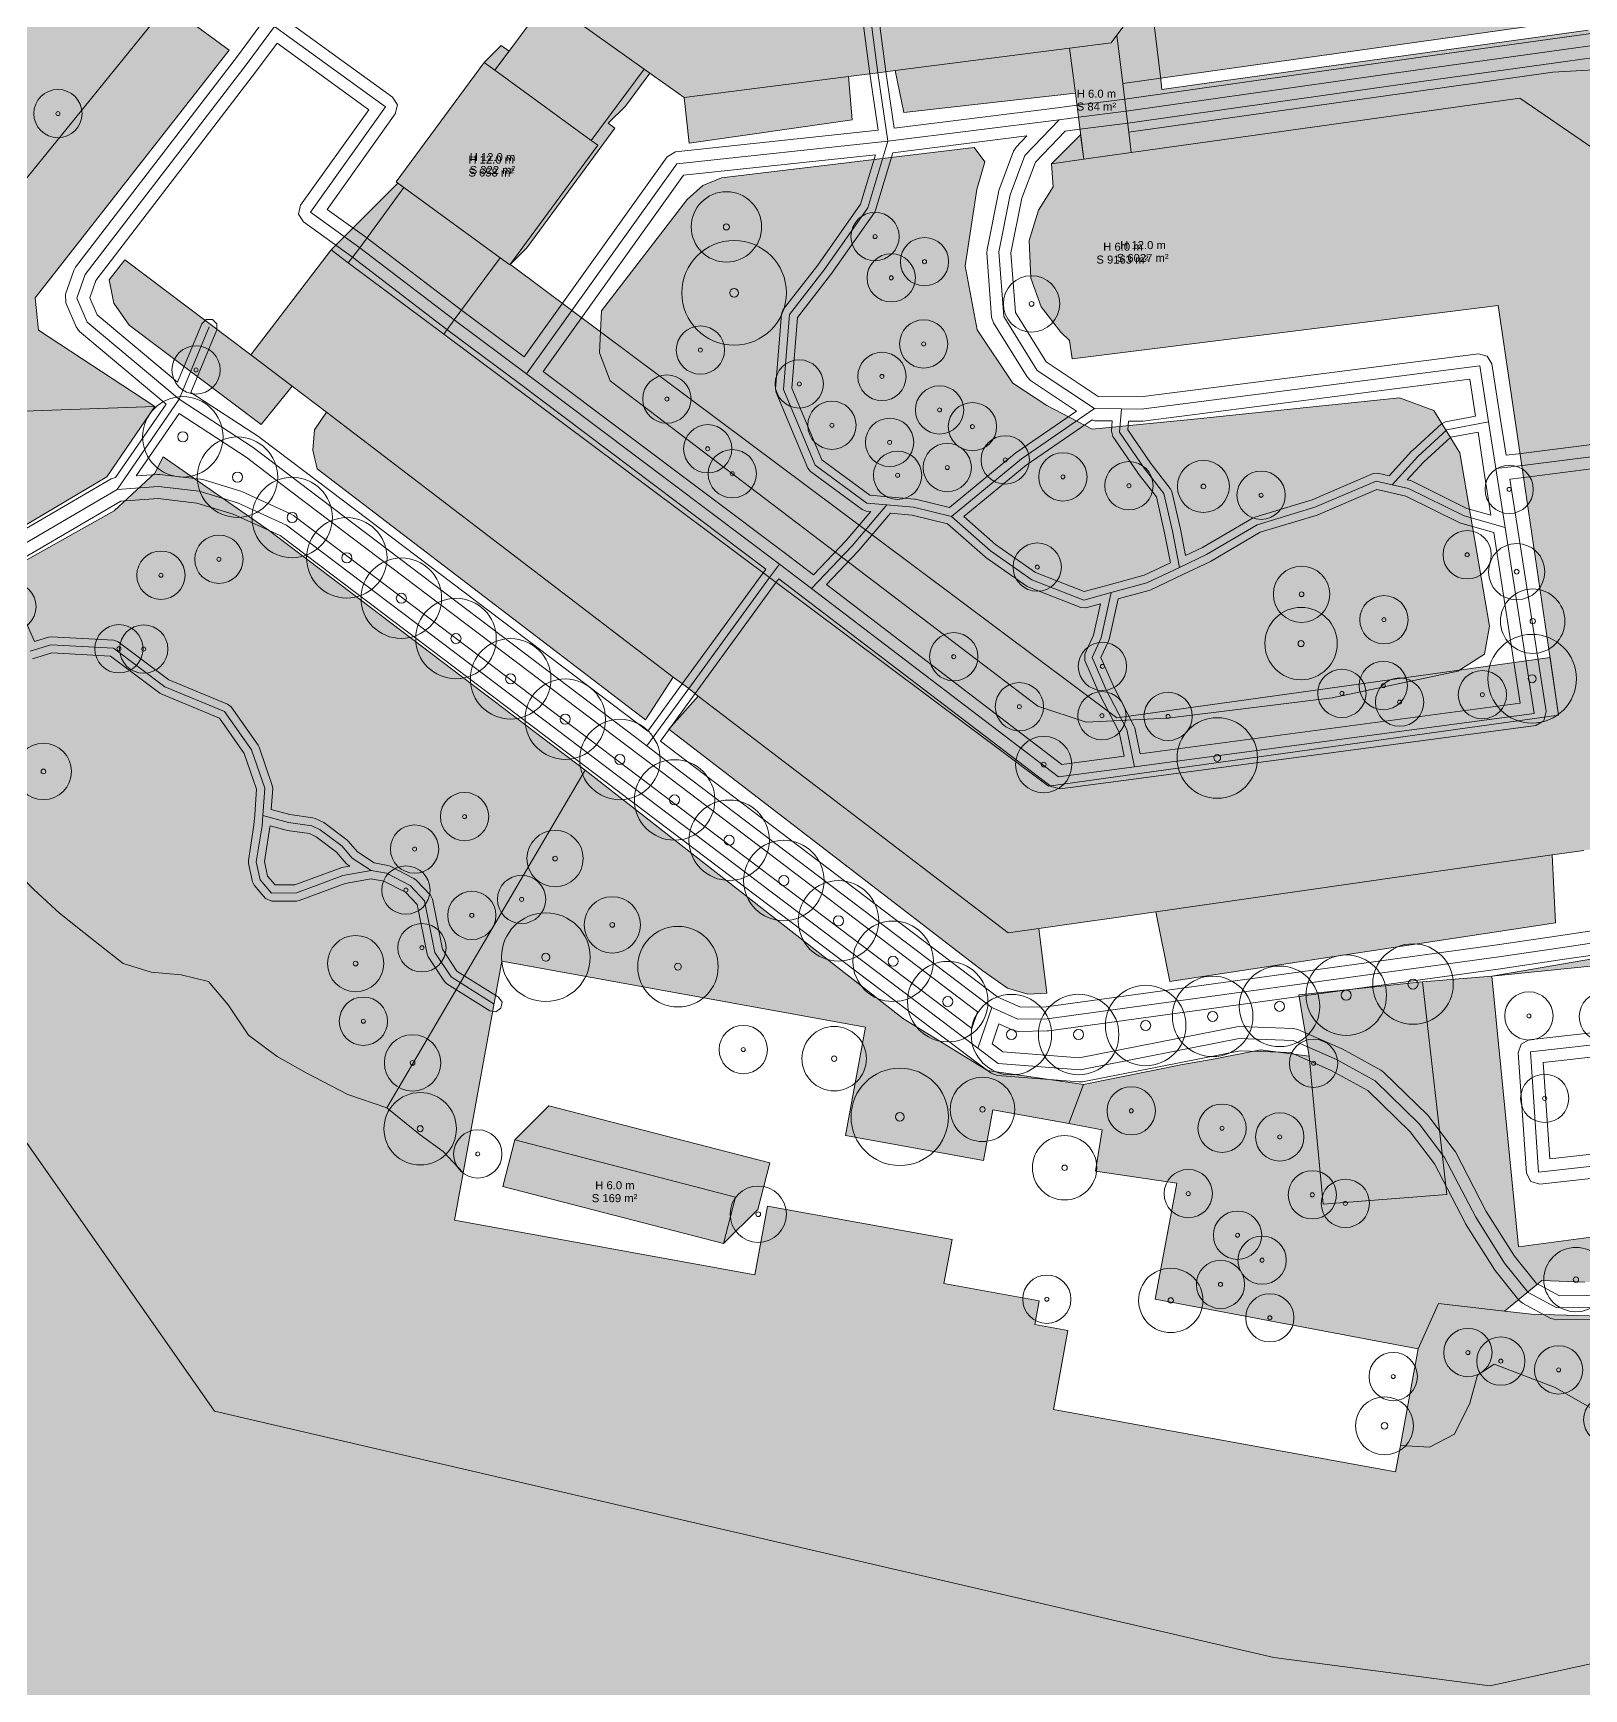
# Model space of a CAD drawing. Header units: metres. Extents: x -6 to 971, y -3 to 1031.
# Drawn here: x 401.9 to 594.6, y 571 to 776.8 of the extents above; entities that cross this region are included whole.
import ezdxf

# ---------------------------------------------------------------- set-up
doc = ezdxf.new("R2010")
doc.units = ezdxf.units.M
doc.header["$MEASUREMENT"] = 0
for name, color, linetype, lineweight, true_color in [('TPX_BUILDING_AREAS_TEXT', 7, 'CONTINUOUS', 0, 0x000000), ('TPX_BUILDING_HEIGHTS_TEXT', 7, 'CONTINUOUS', 0, 0x000000), ('TPX_BUILDINGS', 7, 'CONTINUOUS', 0, 0x000000), ('TPX_BUILDINGS_HATCH', 7, 'CONTINUOUS', 0, 0xf0f0f0), ('TPX_BUILDINGS_SHADOWS_HATCH', 7, 'CONTINUOUS', 0, 0x000000), ('TPX_BUILDINGS_SHADOWS_OUTLINES', 7, 'CONTINUOUS', 0, 0x000000), ('TPX_ROADS_AXES', 7, 'CONTINUOUS', 0, 0x323232), ('TPX_ROADS_CONTOURS', 7, 'CONTINUOUS', 0, 0x646464), ('TPX_VEGETATION_GREEN_SPACES', 7, 'CONTINUOUS', 0, 0x58ba48), ('TPX_VEGETATION_GREEN_SPACES_HATCH', 7, 'CONTINUOUS', 0, 0x58ba48), ('TPX_VEGETATION_TREES_INDIVIDUAL', 7, 'CONTINUOUS', 0, 0x136734), ('TPX_WATERWAYS', 7, 'CONTINUOUS', 0, 0x7aafdf), ('TPX_WATERWAYS_HATCH', 7, 'CONTINUOUS', 0, 0x7aafdf)]:
    doc.layers.add(name, color=color, linetype=linetype, lineweight=lineweight, true_color=true_color)
doc.styles.add('TPX_TEXTE', font='arial.ttf')

# ---------------------------------------------------------------- blocks, each defined once
blk = doc.blocks.new('TREETR004_CR045')
at = {"layer": 'TPX_VEGETATION_TREES_INDIVIDUAL'}
for radius in [4.5, 0.375]:
    blk.add_circle((0, 0, 0.04), radius, dxfattribs=at)
blk = doc.blocks.new('TREETR004_CR050')
at = {"layer": 'TPX_VEGETATION_TREES_INDIVIDUAL'}
for radius in [5, 0.417]:
    blk.add_circle((0, 0, 0.04), radius, dxfattribs=at)
blk = doc.blocks.new('TREETR003_CR040')
at = {"layer": 'TPX_VEGETATION_TREES_INDIVIDUAL'}
for radius in [4, 0.333]:
    blk.add_circle((0, 0, 0.04), radius, dxfattribs=at)
blk = doc.blocks.new('TREETR003_CR035')
at = {"layer": 'TPX_VEGETATION_TREES_INDIVIDUAL'}
for radius in [3.5, 0.292]:
    blk.add_circle((0, 0, 0.04), radius, dxfattribs=at)
blk = doc.blocks.new('TREETR006_CR050')
at = {"layer": 'TPX_VEGETATION_TREES_INDIVIDUAL'}
for radius in [5, 0.625]:
    blk.add_circle((0, 0, 0.04), radius, dxfattribs=at)
blk = doc.blocks.new('TREETR005_CR065')
at = {"layer": 'TPX_VEGETATION_TREES_INDIVIDUAL'}
for radius in [6.5, 0.542]:
    blk.add_circle((0, 0, 0.04), radius, dxfattribs=at)
blk = doc.blocks.new('TREETR003_CR032')
at = {"layer": 'TPX_VEGETATION_TREES_INDIVIDUAL'}
for radius in [3.23, 0.292]:
    blk.add_circle((0, 0, 0.04), radius, dxfattribs=at)
blk = doc.blocks.new('TREETR003_CR030')
at = {"layer": 'TPX_VEGETATION_TREES_INDIVIDUAL'}
for radius in [3, 0.25]:
    blk.add_circle((0, 0, 0.04), radius, dxfattribs=at)
blk = doc.blocks.new('TREETR005_CR055')
at = {"layer": 'TPX_VEGETATION_TREES_INDIVIDUAL'}
for radius in [5.51, 0.5]:
    blk.add_circle((0, 0, 0.04), radius, dxfattribs=at)
blk = doc.blocks.new('TREETR004_CR044')
at = {"layer": 'TPX_VEGETATION_TREES_INDIVIDUAL'}
for radius in [4.37, 0.375]:
    blk.add_circle((0, 0, 0.04), radius, dxfattribs=at)
blk = doc.blocks.new('TREETR004_CR036')
at = {"layer": 'TPX_VEGETATION_TREES_INDIVIDUAL'}
for radius in [3.61, 0.417]:
    blk.add_circle((0, 0, 0.04), radius, dxfattribs=at)
blk = doc.blocks.new('TREETR005_CR061')
at = {"layer": 'TPX_VEGETATION_TREES_INDIVIDUAL'}
for radius in [6.05, 0.542]:
    blk.add_circle((0, 0, 0.04), radius, dxfattribs=at)

msp = doc.modelspace()

# ---------------------------------------------------------------- hatches: boundary and pattern name
at = {"layer": 'TPX_BUILDINGS_HATCH'}
h = msp.add_hatch(color=256, dxfattribs=at)
h.paths.add_polyline_path([(438.92, 749.85), (428.95, 736.82), (434.07, 732.91), (438.32, 729.67), (481.42, 696.75), (483.35, 695.33), (484.51, 694.39), (523.05, 664.97), (526.84, 665.51), (541.4, 667.6), (590.63, 674.67), (594.57, 675.23), (600.05, 676.02), (610, 688.83), (604.87, 723.51), (604.61, 725.31), (604.16, 728.33), (599.51, 759.87), (586.63, 768.68), (538.34, 761.94), (538.03, 764.47), (537.71, 767.09), (537.3, 770.5), (536.56, 776.53), (549.38, 793.57), (546.39, 816.59), (528.15, 829.41), (512.27, 827.42), (499.68, 825.84), (491.58, 824.83), (475.2, 822.77), (461.15, 804.5), (464.4, 781.86), (465.75, 780.9), (459.27, 772.16), (471.23, 763.45), (477.8, 772.32), (482.77, 768.78), (503.2, 771.39), (506.85, 771.85), (509.01, 772.13), (530.67, 774.9), (531.39, 769.3), (531.76, 766.35), (532.43, 761.11), (528.43, 760.55), (528.63, 757.66), (526.81, 754.79), (525.65, 751.01), (525.84, 746.35), (527.14, 742.78), (529.57, 739.64), (530.66, 738.57), (530.99, 736.31), (583.94, 742.95), (586.87, 723), (591.42, 692.04), (528.04, 683.19), (493.4, 709.13), (452.9, 739.38), (454.22, 741.16), (459.93, 748.86), (447.96, 757.59), (442.48, 750.12), (441.04, 748.25), (438.92, 749.85)])
h.paths.add_polyline_path([(477.17, 798.6), (484.82, 808.69), (484.48, 811.25), (501.01, 813.44), (522.16, 816.24), (522.52, 813.54), (532.25, 806.28), (533.51, 798.79), (525.81, 789), (526.22, 786.01), (505.35, 783.24), (488.53, 781.01), (488.23, 783.23), (478.42, 790.51), (477.17, 798.6)], flags=16)
h = msp.add_hatch(color=256, dxfattribs=at)
h.paths.add_polyline_path([(475.2, 822.77), (461.15, 804.5), (464.4, 781.86), (465.75, 780.9), (477.8, 772.32), (482.77, 768.78), (503.2, 771.39), (506.85, 771.85), (509.01, 772.13), (530.67, 774.9), (535.83, 775.56), (536.56, 776.53), (549.38, 793.57), (546.39, 816.59), (528.15, 829.41), (512.27, 827.42), (499.68, 825.84), (491.58, 824.83), (475.2, 822.77)])
h.paths.add_polyline_path([(477.17, 798.6), (484.82, 808.69), (484.48, 811.25), (501.01, 813.44), (522.16, 816.24), (522.52, 813.54), (532.25, 806.28), (533.51, 798.79), (525.81, 789), (526.22, 786.01), (505.35, 783.24), (488.53, 781.01), (488.23, 783.23), (478.42, 790.51), (477.17, 798.6)], flags=16)
for points in [[(442.48, 750.12), (441.04, 748.25), (452.9, 739.38), (454.22, 741.16), (459.93, 748.86), (461.12, 747.99), (472.05, 762.84), (471.23, 763.45), (477.8, 772.32), (465.75, 780.9), (459.27, 772.16), (457.93, 773.14), (447, 758.28), (447.96, 757.59), (442.48, 750.12)], [(535.83, 775.56), (530.67, 774.9), (531.39, 769.3), (531.76, 766.35), (532.43, 761.11), (538.34, 761.94), (538.03, 764.47), (537.71, 767.09), (537.3, 770.5), (536.56, 776.53), (535.83, 775.56)], [(457.93, 773.14), (447, 758.28), (447.96, 757.59), (459.93, 748.86), (461.12, 747.99), (472.05, 762.84), (471.23, 763.45), (459.27, 772.16), (457.93, 773.14)], [(438.92, 749.85), (428.95, 736.82), (434.07, 732.91), (438.32, 729.67), (481.42, 696.75), (483.35, 695.33), (484.51, 694.39), (523.05, 664.97), (526.84, 665.51), (541.4, 667.6), (590.63, 674.67), (594.57, 675.23), (600.05, 676.02), (610, 688.83), (604.87, 723.51), (604.61, 725.31), (604.16, 728.33), (599.51, 759.87), (586.63, 768.68), (538.34, 761.94), (532.43, 761.11), (528.43, 760.55), (528.63, 757.66), (526.81, 754.79), (525.65, 751.01), (525.84, 746.35), (527.14, 742.78), (529.57, 739.64), (530.66, 738.57), (530.99, 736.31), (583.94, 742.95), (586.87, 723), (591.42, 692.04), (528.04, 683.19), (493.4, 709.13), (452.9, 739.38), (441.04, 748.25), (438.92, 749.85)], [(461.73, 639.25), (460.24, 633.48), (487.67, 626.38), (489.16, 632.16), (461.73, 639.25)]]:
    msp.add_hatch(color=256, dxfattribs=at).paths.add_polyline_path(points)
at = {"layer": 'TPX_BUILDINGS_SHADOWS_HATCH'}
for points in [[(483.68, 831.25), (475.2, 822.77), (491.58, 824.83), (499.68, 825.84), (512.27, 827.42), (528.15, 829.41), (546.39, 816.59), (549.38, 793.57), (536.56, 776.53), (537.3, 770.5), (537.71, 767.09), (538.03, 764.47), (538.34, 761.94), (586.63, 768.68), (599.51, 759.87), (604.16, 728.33), (604.61, 725.31), (604.87, 723.51), (610, 688.83), (600.05, 676.02), (608.53, 684.5), (618.48, 697.31), (613.36, 732), (613.1, 733.8), (612.65, 736.81), (607.99, 768.36), (595.11, 777.16), (546.83, 770.43), (542.15, 769.77), (541.96, 771.34), (541.54, 774.74), (540.83, 780.55), (544.32, 784.04), (545.04, 785.01), (557.86, 802.06), (554.88, 825.07), (536.64, 837.89), (520.76, 835.91), (508.16, 834.32), (500.06, 833.31), (483.68, 831.25)], [(460.05, 775.26), (457.93, 773.14), (459.27, 772.16), (461.04, 774.55), (460.05, 775.26)], [(452.9, 739.38), (452.9, 739.38), (493.4, 709.13), (528.04, 683.19), (591.42, 692.04), (590.37, 699.19), (536.52, 691.68), (501.89, 717.61), (461.39, 747.87), (461.16, 748.04), (463.24, 750.12), (474.17, 764.96), (473.35, 765.57), (475.48, 767.69), (478.52, 771.81), (477.8, 772.32), (471.23, 763.45), (472.05, 762.84), (461.12, 747.99), (459.93, 748.86), (454.22, 741.16), (452.9, 739.38)], [(532.04, 764.16), (528.43, 760.55), (532.43, 761.11), (532.04, 764.16)], [(443.16, 754.09), (438.92, 749.85), (441.04, 748.25), (442.48, 750.12), (447.96, 757.59), (447.21, 758.13), (443.16, 754.09)], [(465.97, 643.5), (461.73, 639.25), (489.16, 632.16), (487.67, 626.38), (491.92, 630.62), (493.41, 636.41), (465.97, 643.5)]]:
    msp.add_hatch(color=256, dxfattribs=at).paths.add_polyline_path(points)
at = {"layer": 'TPX_VEGETATION_GREEN_SPACES_HATCH'}
for points in [[(593.63, 792.05), (507.85, 857.55), (512.27, 827.42), (528.15, 829.41), (546.39, 816.59), (549.38, 793.57), (536.56, 776.53), (537.3, 770.5), (589.99, 777.95), (591.75, 778.9), (593.36, 785.08), (594.57, 789.53), (593.63, 792.05)], [(255.17, 504.9), (241.25, 505.42), (245.72, 497.03), (246.67, 488.46), (249.57, 483.33), (257.98, 476.35), (263.81, 482.04), (275.9, 490.12), (272.66, 494.32), (284.94, 502.97), (280.58, 507.72), (290.48, 515.72), (284.45, 523.2), (293.05, 530.12), (292.89, 532.69), (292.59, 537.59), (294.38, 550.86), (298.75, 564.49), (303.68, 569.55), (318.36, 574.78), (331.14, 578.94), (340.59, 582.47), (356.43, 585.35), (363.44, 585.44), (363.44, 597.9), (364.24, 600.13), (367.23, 608.41), (370.12, 618.36), (370.97, 624.31), (371.07, 625.05), (366.28, 625.43), (359.24, 626.51), (354.57, 628.45), (349.79, 639.25), (343.78, 655.27), (343.4, 660.2), (345.03, 665.35), (363.61, 693.54), (384.16, 718.81), (371.66, 728.77), (417.01, 730.39), (402.56, 739.85), (402.13, 743.89), (426.26, 774.64), (407.13, 788.72), (313.81, 662.84), (265.41, 595.98), (271.31, 594.9), (277.03, 596.27), (280.44, 598.44), (290.18, 590.75), (286.09, 587.59), (280.95, 582.58), (277.68, 577.05), (276.8, 572.51), (277.58, 565.93), (280.4, 560), (284.24, 552.77), (285.53, 547.65), (285.91, 540.97), (284.51, 535.42), (282.12, 530.43), (279.63, 526.79), (275.13, 523.83), (269.75, 521.99), (264.38, 520.81), (260.56, 518.86), (257.97, 517.32), (256.38, 514.22), (255.11, 510.89), (255.19, 507.11), (255.17, 504.9)], [(530.67, 774.9), (509.01, 772.13), (510.09, 766.9), (531.39, 769.3), (530.67, 774.9)], [(590.71, 771.94), (538.03, 764.47), (538.34, 761.94), (586.63, 768.68), (599.51, 759.87), (604.16, 728.33), (609.37, 729.74), (612.5, 730.69), (614.07, 732.41), (612.4, 761.28), (611.08, 765.55), (609.35, 768.47), (603.74, 771.24), (599.47, 772.44), (590.71, 771.94)], [(503.2, 771.39), (482.77, 768.78), (483.41, 763.09), (503.67, 766), (503.2, 771.39)], [(472.51, 742.28), (472.25, 737.06), (473.59, 733.56), (526.72, 693.17), (532.73, 691.17), (542.85, 691.65), (563.31, 694.17), (578.9, 697.5), (582.24, 699.61), (582.85, 703.08), (579.16, 724.61), (575.91, 729.87), (571.65, 731.47), (546.13, 728.81), (533.46, 727.56), (527.85, 730.52), (523.6, 733.28), (519.18, 739.9), (517.7, 747.85), (519.15, 757.33), (520.15, 760.8), (518.81, 762.56), (487.44, 758.79), (485.11, 757.85), (483.14, 756.12), (472.51, 742.28)], [(413.29, 748.61), (411.34, 746.13), (411.9, 743.22), (413.82, 740.49), (430.24, 728.13), (434.07, 732.91), (428.95, 736.82), (413.29, 748.61)], [(384.16, 718.81), (363.61, 693.54), (411.03, 721.64), (417.01, 730.39), (371.66, 728.77), (384.16, 718.81)], [(436.85, 727.49), (436.63, 724.97), (437.19, 722.64), (477.96, 691.47), (481.42, 696.75), (438.32, 729.67), (436.85, 727.49)], [(411.95, 717.44), (370.29, 694.06), (390.49, 694.17), (392.31, 698.85), (396.9, 701.45), (399.97, 698.4), (400.18, 696.46), (394.3, 688.69), (388.67, 679.76), (386.66, 676.19), (386.94, 675.17), (388.62, 675.91), (391.06, 676.68), (393.82, 677.22), (395.89, 676.34), (398.63, 673.82), (401.96, 670.36), (405.18, 667.43), (409.58, 663.91), (413.07, 661.17), (416.55, 660.09), (420.29, 659.76), (423.66, 658.92), (426.11, 656.02), (428.66, 652.26), (432.19, 649.62), (435.81, 647.58), (440.98, 644.91), (445.85, 643.22), (470.49, 685.19), (431.1, 715.06), (418.06, 724.13), (417.01, 722.09), (411.95, 717.44)], [(484.51, 694.39), (480.86, 690.28), (519.88, 660.28), (522.97, 658.12), (525.5, 657.36), (527.83, 657.49), (526.84, 665.51), (523.05, 664.97), (484.51, 694.39)], [(470.49, 685.19), (445.85, 643.22), (449.97, 639.88), (452.84, 637.83), (455.32, 635.17), (460.14, 661.46), (505.3, 653.26), (502.83, 639.79), (519.97, 636.68), (521.13, 643), (530.59, 641.28), (532.4, 646.16), (520.46, 647.88), (510.05, 654.3), (470.49, 685.19)], [(598.31, 662.2), (583.13, 659.6), (615.03, 662.82), (617.59, 669.37), (619.66, 673.67), (622.51, 680.52), (622.38, 684.89), (620.6, 680.62), (616.71, 675.08), (610.45, 667.81), (605.4, 664.47), (598.31, 662.2)], [(590.63, 674.67), (541.4, 667.6), (543.12, 658.93), (591.06, 666.22), (590.63, 674.67)], [(532.4, 646.16), (530.59, 641.28), (534.7, 640.49), (533.9, 635.38), (543.98, 633.88), (541.3, 619.47), (573.98, 613.28), (576.5, 618.92), (584.72, 617.96), (589.36, 621.79), (594.67, 621.58), (604.11, 621.65), (609.25, 619.1), (613.02, 612.61), (615.87, 602.3), (619.45, 590.39), (627.57, 572.45), (641.45, 575.83), (652.69, 591), (658.35, 599.15), (666.02, 603.72), (668.14, 608.55), (650.6, 624.43), (642.99, 633.49), (586.43, 625.98), (583.13, 659.6), (574.53, 658.9), (577.53, 632.46), (562.17, 631.29), (560.43, 649.65), (554.4, 650.43), (548.77, 649.34), (544.7, 648.63), (532.4, 646.16)], [(574.53, 658.9), (559.17, 657.29), (560.43, 649.65), (562.17, 631.29), (577.53, 632.46), (574.53, 658.9)], [(573.98, 613.28), (571.77, 601.28), (575.39, 601.06), (578.48, 602.69), (580.4, 606.53), (581.37, 610.01), (583.42, 611.41), (591.01, 608.48), (595.57, 605.9), (597.15, 602.45), (597.76, 598.2), (598.37, 593.95), (600.32, 589.77), (604.86, 586.66), (615.45, 584.58), (608.19, 607.52), (604.86, 615.49), (599.52, 617.28), (588.05, 617.59), (584.72, 617.96), (576.5, 618.92), (573.98, 613.28)]]:
    msp.add_hatch(color=256, dxfattribs=at).paths.add_polyline_path(points)
at = {"layer": 'TPX_WATERWAYS_HATCH'}
h = msp.add_hatch(color=256, dxfattribs=at)
h.paths.add_polyline_path([(300.09, 444.29), (300.01, 438.12), (301.72, 430.66), (305.77, 426.11), (308.64, 420.92), (312.72, 416.35), (319.71, 410.28), (324.69, 407.22), (326.77, 405.85), (330.56, 403.34), (337.64, 399.25), (344.29, 395.61), (350.85, 391.07), (356.08, 386.48), (361.19, 383.31), (367.7, 380.24), (374.17, 378.97), (380.53, 379.42), (384.59, 381.3), (391.34, 388.32), (395.11, 392.82), (399.04, 396.59), (400.74, 400.3), (402.31, 403.7), (406.44, 410.03), (407.76, 413.63), (412.66, 418.66), (418.82, 421.19), (427.75, 422.22), (436.29, 420.16), (445.43, 417.66), (453.13, 417.59), (457.22, 419.53), (466.31, 420.65), (474.21, 424.11), (481.46, 430.92), (486.71, 437.07), (490, 446.16), (488.75, 451.85), (486.16, 461.34), (485.7, 466.6), (489.04, 472.77), (496.28, 479.5), (515.48, 496.88), (524.61, 510.39), (531.27, 519.45), (544, 529.57), (553.56, 534.73), (561.35, 535.26), (569.24, 536.91), (573.85, 539.27), (585.47, 543.29), (594.1, 549.92), (610.28, 567.33), (614.48, 573.14), (617.84, 579.05), (615.45, 584.58), (604.86, 586.66), (600.32, 589.77), (598.37, 593.95), (597.76, 598.2), (597.15, 602.45), (595.57, 605.9), (591.01, 608.48), (583.42, 611.41), (581.37, 610.01), (580.4, 606.53), (578.48, 602.69), (575.39, 601.06), (571.77, 601.28), (571.18, 598.02), (528.66, 605.76), (530.47, 615.58), (526.34, 616.33), (526.87, 619.27), (515.06, 621.42), (516.06, 626.88), (493.14, 631.04), (491.57, 622.51), (454.24, 629.3), (455.32, 635.17), (452.84, 637.83), (449.97, 639.88), (445.85, 643.22), (440.98, 644.91), (435.81, 647.58), (432.19, 649.62), (428.66, 652.26), (426.11, 656.02), (423.66, 658.92), (420.29, 659.76), (416.55, 660.09), (413.07, 661.17), (409.58, 663.91), (405.18, 667.43), (401.96, 670.36), (398.63, 673.82), (395.89, 676.34), (393.82, 677.22), (391.06, 676.68), (388.62, 675.91), (386.94, 675.17), (386.66, 676.19), (388.67, 679.76), (394.3, 688.69), (400.18, 696.46), (394.41, 696.43), (394.38, 690.46), (387.96, 690.59), (387.92, 680.17), (377.95, 680.17), (377.7, 690.37), (376.65, 690.38), (375.06, 690.4), (375.12, 671.94), (373.09, 668.65), (372.12, 665.74), (372.15, 659.87), (375.17, 646.38), (376.53, 635.04), (376.87, 624.87), (377.05, 609.05), (371.77, 608.98), (371.99, 601.97), (369.7, 601.91), (369.73, 597.86), (363.44, 597.9), (363.44, 585.44), (356.43, 585.35), (356.14, 579.57), (344.17, 574.61), (332.05, 565.42), (322.53, 555.36), (316.41, 547.84), (316.18, 542.67), (312.68, 538.84), (310.9, 533.6), (310.65, 525.43), (313.81, 521.18), (317.83, 516.23), (320.7, 508.89), (323.32, 501.81), (324.83, 498.01), (326.77, 494.05), (327.91, 487.65), (327.23, 483.7), (324.48, 479.69), (320.64, 474.93), (315.07, 468.69), (311.59, 464.03), (304.04, 453.62), (300.09, 444.29)])
h.paths.add_polyline_path([(341.33, 534.92), (341.77, 541.41), (343.71, 544.99), (349.75, 546.33), (357.96, 546.25), (363.58, 544.8), (367.11, 543.74), (371.45, 542.01), (374.57, 542.11), (379.63, 537.62), (383.13, 532.63), (382.4, 524.42), (382.19, 521.86), (379.97, 518.05), (378.21, 511.68), (376.33, 507.52), (371.47, 505.35), (362.04, 504.07), (358.28, 506.43), (354.26, 511.86), (350.22, 516.42), (345.58, 522.29), (344.13, 528.16), (341.33, 534.92)], flags=16)

# ---------------------------------------------------------------- linework, layer by layer
at = {"layer": 'TPX_BUILDINGS', "elevation": 0.04}
for points in [[(475.2, 822.77), (461.15, 804.5), (464.4, 781.86), (465.75, 780.9), (477.8, 772.32), (482.77, 768.78), (503.2, 771.39), (506.85, 771.85), (509.01, 772.13), (530.67, 774.9), (535.83, 775.56), (536.56, 776.53), (549.38, 793.57), (546.39, 816.59), (528.15, 829.41), (512.27, 827.42), (499.68, 825.84), (491.58, 824.83)], [(442.48, 750.12), (441.04, 748.25), (452.9, 739.38), (454.22, 741.16), (459.93, 748.86), (461.12, 747.99), (472.05, 762.84), (471.23, 763.45), (477.8, 772.32), (465.75, 780.9), (459.27, 772.16), (457.93, 773.14), (447, 758.28), (447.96, 757.59)], [(535.83, 775.56), (530.67, 774.9), (531.39, 769.3), (531.76, 766.35), (532.43, 761.11), (538.34, 761.94), (538.03, 764.47), (537.71, 767.09), (537.3, 770.5), (536.56, 776.53)], [(457.93, 773.14), (447, 758.28), (447.96, 757.59), (459.93, 748.86), (461.12, 747.99), (472.05, 762.84), (471.23, 763.45), (459.27, 772.16)], [(461.73, 639.25), (460.24, 633.48), (487.67, 626.38), (489.16, 632.16)]]:
    msp.add_lwpolyline(points, close=True, dxfattribs=at)
for points in [[(599.51, 759.87), (586.63, 768.68), (538.34, 761.94), (538.03, 764.47), (537.71, 767.09), (537.3, 770.5), (536.56, 776.53), (549.38, 793.57)], [(465.75, 780.9), (459.27, 772.16), (471.23, 763.45), (477.8, 772.32), (482.77, 768.78), (503.2, 771.39), (506.85, 771.85), (509.01, 772.13), (530.67, 774.9), (531.39, 769.3), (531.76, 766.35), (532.43, 761.11), (528.43, 760.55), (528.63, 757.66), (526.81, 754.79), (525.65, 751.01), (525.84, 746.35), (527.14, 742.78), (529.57, 739.64), (530.66, 738.57), (530.99, 736.31), (583.94, 742.95), (586.87, 723), (591.42, 692.04), (528.04, 683.19), (493.4, 709.13), (452.9, 739.38), (454.22, 741.16), (459.93, 748.86), (447.96, 757.59), (442.48, 750.12), (441.04, 748.25), (438.92, 749.85), (428.95, 736.82), (434.07, 732.91), (438.32, 729.67), (481.42, 696.75), (483.35, 695.33), (484.51, 694.39), (523.05, 664.97), (526.84, 665.51), (541.4, 667.6), (590.63, 674.67), (594.57, 675.23)], [(599.51, 759.87), (586.63, 768.68), (538.34, 761.94), (532.43, 761.11), (528.43, 760.55), (528.63, 757.66), (526.81, 754.79), (525.65, 751.01), (525.84, 746.35), (527.14, 742.78), (529.57, 739.64), (530.66, 738.57), (530.99, 736.31), (583.94, 742.95), (586.87, 723), (591.42, 692.04), (528.04, 683.19), (493.4, 709.13), (452.9, 739.38), (441.04, 748.25), (438.92, 749.85), (428.95, 736.82), (434.07, 732.91), (438.32, 729.67), (481.42, 696.75), (483.35, 695.33), (484.51, 694.39), (523.05, 664.97), (526.84, 665.51), (541.4, 667.6), (590.63, 674.67), (594.57, 675.23)]]:
    msp.add_lwpolyline(points, dxfattribs=at)
at = {"layer": 'TPX_BUILDINGS_SHADOWS_OUTLINES', "elevation": 0.04}
for points in [[(549.38, 793.57), (536.56, 776.53), (537.3, 770.5), (537.71, 767.09), (538.03, 764.47), (538.34, 761.94), (586.63, 768.68), (599.51, 759.87)], [(595.11, 777.16), (546.83, 770.43), (542.15, 769.77), (541.96, 771.34), (541.54, 774.74), (540.83, 780.55)]]:
    msp.add_lwpolyline(points, dxfattribs=at)
for points in [[(460.05, 775.26), (457.93, 773.14), (459.27, 772.16), (461.04, 774.55)], [(452.9, 739.38), (452.9, 739.38), (493.4, 709.13), (528.04, 683.19), (591.42, 692.04), (590.37, 699.19), (536.52, 691.68), (501.89, 717.61), (461.39, 747.87), (461.16, 748.04), (463.24, 750.12), (474.17, 764.96), (473.35, 765.57), (475.48, 767.69), (478.52, 771.81), (477.8, 772.32), (471.23, 763.45), (472.05, 762.84), (461.12, 747.99), (459.93, 748.86), (454.22, 741.16)], [(532.04, 764.16), (528.43, 760.55), (532.43, 761.11)], [(443.16, 754.09), (438.92, 749.85), (441.04, 748.25), (442.48, 750.12), (447.96, 757.59), (447.21, 758.13)], [(465.97, 643.5), (461.73, 639.25), (489.16, 632.16), (487.67, 626.38), (491.92, 630.62), (493.41, 636.41)]]:
    msp.add_lwpolyline(points, close=True, dxfattribs=at)
at = {"layer": 'TPX_ROADS_AXES', "elevation": 0.03}
for points in [[(498.61, 867.95), (495.48, 863.73), (436.64, 784.09), (431.86, 777.61), (428.47, 773.02), (408.35, 746.78), (407.33, 743.84)], [(508.09, 763.34), (506.85, 771.85), (505.35, 783.24), (501.01, 813.44), (499.68, 825.84), (495.48, 863.73)], [(529.38, 766.02), (525.12, 761.57), (523.29, 756.69), (521.88, 749.59), (522.48, 741.58), (526.66, 734.87), (533.76, 730.12), (537.12, 730.09), (539.57, 730.07), (581.65, 735.45), (582.74, 728.48), (583.64, 722.68), (584.79, 715.36), (588.39, 692.24), (538.74, 685.6), (529.3, 684.35), (498.62, 707.77), (494.62, 710.79), (463.21, 734.43), (454.22, 741.16), (442.48, 750.12), (436.35, 754.53), (445.67, 767.61), (433.82, 776.2), (431.86, 777.61)], [(463.21, 734.43), (481.87, 760.53), (508.09, 763.34), (529.38, 766.02), (531.76, 766.35), (537.71, 767.09), (574.5, 772.31), (592.08, 774.75), (604.65, 776.5), (609.15, 776.48)], [(508.09, 763.34), (505.62, 755.08), (500.18, 747.36), (495.88, 741.83), (495.12, 732.5)], [(407.33, 743.84), (408.6, 740.87), (420.04, 731.28), (429.21, 725.3), (434.93, 720.96), (478.16, 688.21), (481.02, 686.04), (521, 655.71), (524.24, 654.24), (527.88, 654.3), (584.02, 662.02), (591.65, 663.14), (595.75, 663.75)], [(423.78, 740.27), (420.04, 731.28), (412.34, 720.09)], [(495.12, 732.5), (499.05, 723.11), (505.49, 718.39), (507.98, 718.17), (511.29, 717.89), (515.98, 716.72), (520.85, 712.45), (525.96, 708.85), (532.42, 706.34), (535.85, 707.28), (540.27, 708.49), (544.32, 710.4), (547.67, 711.98), (553.97, 715.7), (561.14, 717.86), (568.77, 721.12), (570.74, 720.67), (572.79, 720.19), (579.68, 716.79), (584.79, 715.36)], [(515.98, 716.72), (524.68, 723.88), (533.76, 730.12)], [(537.12, 730.09), (536.86, 727.21)], [(570.74, 720.67), (573.94, 724.18), (577.55, 727.49), (582.74, 728.48)], [(536.86, 727.21), (539.95, 722.72), (542.38, 719.59), (543.46, 714.91), (544.32, 710.4)], [(586.61, 723), (604.61, 725.31)], [(586.61, 723), (583.64, 722.68)], [(601.78, 618.49), (591.19, 618.4), (587.65, 620.3), (584.72, 623.95), (581.14, 629.64), (577.27, 637.08), (574.12, 641.24), (568.62, 646.6), (563.82, 649.24), (558.44, 651.59), (551.75, 651.84), (531.97, 647.96), (521.81, 648.73), (519.26, 650.66), (433.35, 715.65), (427.28, 718.41), (422.52, 719.87), (417.45, 720.45), (412.34, 720.09), (393.9, 709.32)], [(507.98, 718.17), (503.64, 713.06), (498.62, 707.77)], [(494.62, 710.79), (493.4, 709.13), (483.35, 695.33), (478.16, 688.21)], [(535.85, 707.28), (534.61, 701.65), (533.47, 699.21)], [(459.17, 656.14), (453.82, 659.5), (451.81, 662.55), (450.52, 668.97), (448.75, 670.86), (445.81, 672.38), (443.88, 672.72), (440.39, 672.1), (437.5, 671.02), (434.6, 669.94), (431.52, 669.92), (430.11, 671.55), (429.62, 673.8), (430.33, 678.27), (430.42, 679.58), (430.66, 682.98), (429.02, 687.72), (425.68, 692.47), (418.25, 695.57), (411.86, 700.35), (404.07, 700.77), (401.5, 699.97)], [(533.47, 699.21), (535.22, 695.19), (537.78, 690.26), (538.74, 685.6)], [(443.88, 672.72), (441.53, 674.27), (440.28, 675.74), (437.57, 677.79), (436.51, 678.29), (433.6, 678.71), (430.42, 679.58)], [(587.92, 650.19), (643.26, 656.4)], [(521, 655.71), (519.26, 650.66)], [(643.38, 641.29), (588.94, 635.25), (587.92, 650.19)]]:
    msp.add_lwpolyline(points, dxfattribs=at)
at = {"layer": 'TPX_ROADS_CONTOURS', "elevation": 0.03}
for points in [[(496.6, 862.72), (498.92, 865.85), (499.96, 865.08), (508.48, 858.28), (508.51, 858.26), (594.28, 792.87), (596.25, 791.24), (600.06, 787.07), (604.39, 781.4), (606.47, 777.99), (604.66, 778), (604.45, 777.98), (591.88, 776.24), (574.28, 773.79), (537.52, 768.58), (531.58, 767.84), (529.18, 767.51), (508.86, 764.95), (507.84, 771.99), (506.34, 783.38), (502.01, 813.57), (500.67, 825.94)], [(433.97, 777.94), (494.85, 860.35), (498.68, 825.73), (500.02, 813.33), (500.02, 813.3), (504.36, 783.1), (505.86, 771.72), (506.88, 764.72), (481.71, 762.02), (480.65, 761.4), (462.88, 736.55), (455.12, 742.35), (443.39, 751.32), (443.36, 751.34), (438.44, 754.87), (446.89, 766.74), (447.15, 767.85), (446.55, 768.82), (434.7, 777.41)], [(363.84, 734.14), (370.06, 742.53), (405.65, 789.78), (408.45, 793.46), (430.06, 777.69), (427.27, 773.93), (407.16, 747.69), (406.94, 747.27), (405.91, 744.34), (405.95, 743.25), (407.22, 740.28), (407.64, 739.72), (418.41, 730.69), (412.13, 721.55), (411.58, 721.38), (393.42, 710.78), (385.49, 715.58), (374.21, 726.03), (374.15, 726.09)], [(408.94, 743.9), (409.69, 746.06), (429.66, 772.11), (432.19, 775.53), (432.94, 774.98), (443.58, 767.26), (435.13, 755.4), (434.87, 754.28), (435.48, 753.31), (441.59, 748.92), (453.31, 739.96), (462.31, 733.23), (492.93, 710.18), (492.59, 709.71), (482.54, 695.92), (478.25, 690.03), (435.84, 722.15), (430.11, 726.5), (430.03, 726.56), (421.47, 732.14), (424.7, 739.89), (424.7, 740.65), (424.16, 741.19), (423.4, 741.2), (422.86, 740.66), (419.84, 733.41), (409.84, 741.79)], [(496.14, 732.66), (496.85, 741.45), (500.97, 746.74), (501, 746.78), (506.43, 754.51), (506.57, 754.8), (508.7, 761.91), (525.37, 764), (524.04, 762.61), (523.72, 762.1), (521.89, 757.22), (521.82, 756.98), (520.41, 749.88), (520.38, 749.47), (520.98, 741.47), (521.21, 740.79), (525.38, 734.07), (525.82, 733.62), (531.54, 729.8), (524.12, 724.7), (524.05, 724.65), (515.73, 717.82), (511.53, 718.86), (511.38, 718.88), (508.07, 719.17), (505.85, 719.36), (499.87, 723.76)], [(465.28, 734.75), (482.7, 759.11), (506.54, 761.67), (504.7, 755.53), (499.38, 747.95), (495.09, 742.45), (494.88, 741.91), (494.12, 732.58), (494.2, 732.11), (498.13, 722.73), (498.46, 722.31), (504.89, 717.58), (505.4, 717.39), (505.97, 717.34), (502.9, 713.73), (498.85, 709.47), (495.52, 711.98)], [(537.89, 727.48), (537.99, 728.58), (539.56, 728.57), (539.76, 728.58), (580.39, 733.78), (581.11, 729.18), (577.36, 728.47), (576.88, 728.22), (573.27, 724.92), (573.2, 724.86), (570.39, 721.77), (568.99, 722.09), (568.38, 722.04), (560.8, 718.8), (553.68, 716.65), (553.46, 716.56), (547.2, 712.86), (545.06, 711.85), (544.43, 715.13), (543.36, 719.81), (543.17, 720.2), (540.76, 723.31)], [(414.7, 721.76), (420.02, 729.5), (428.34, 724.07), (434.02, 719.76), (477.26, 687.02), (480.12, 684.85), (519.23, 655.18), (518.51, 653.11), (434.25, 716.85), (433.97, 717.02), (427.9, 719.78), (427.71, 719.85), (422.96, 721.3), (422.69, 721.36), (417.62, 721.94), (417.35, 721.94)], [(517.53, 716.7), (525.29, 723.08), (533.47, 728.71), (533.75, 728.62), (535.98, 728.6), (535.87, 727.3), (536.04, 726.64), (539.13, 722.16), (539.16, 722.11), (541.46, 719.15), (542.48, 714.7), (543.2, 710.97), (539.92, 709.43), (535.59, 708.24), (532.48, 707.39), (526.43, 709.74), (521.47, 713.24)], [(572.63, 721.26), (574.65, 723.48), (578.02, 726.56), (581.42, 727.21), (582.16, 722.45), (583.03, 716.89), (580.04, 717.73), (573.23, 721.09), (573.02, 721.17)], [(534.56, 699.2), (535.52, 701.22), (535.59, 701.43), (536.7, 706.47), (540.53, 707.52), (540.69, 707.58), (544.75, 709.5), (548.1, 711.07), (548.18, 711.12), (554.37, 714.77), (561.43, 716.9), (561.53, 716.94), (568.86, 720.07), (570.51, 719.69), (572.45, 719.25), (579.24, 715.9), (579.41, 715.83), (583.37, 714.72), (586.67, 693.52), (539.43, 687.21), (538.76, 690.46), (538.67, 690.72), (536.12, 695.62)], [(500.46, 708.25), (504.37, 712.37), (504.41, 712.41), (508.41, 717.13), (511.13, 716.9), (515.5, 715.81), (520.19, 711.7), (520.27, 711.64), (525.38, 708.03), (525.6, 707.92), (532.06, 705.4), (532.69, 705.37), (534.52, 705.87), (533.66, 701.97), (532.56, 699.63), (532.55, 698.81), (534.3, 694.79), (534.33, 694.73), (536.83, 689.92), (537.44, 686.95), (529.72, 685.92)], [(430.63, 673.83), (431.32, 678.11), (431.33, 678.29), (433.33, 677.74), (433.46, 677.72), (436.22, 677.32), (437.05, 676.93), (439.59, 675.01), (440.77, 673.62), (440.98, 673.44), (441.24, 673.27), (440.21, 673.09), (440.04, 673.04), (434.42, 670.94), (431.97, 670.93), (431.03, 672.01)], [(589.51, 648.86), (641.78, 654.72), (641.82, 649.27), (641.87, 642.63), (590.33, 636.91)]]:
    msp.add_lwpolyline(points, close=True, dxfattribs=at)
for points in [[(604.34, 726.79), (586.44, 724.49), (584.9, 724.33), (584.22, 728.71), (583.13, 735.68), (582.55, 736.65), (581.46, 736.94), (539.48, 731.57), (534.22, 731.62), (527.76, 735.93), (523.95, 742.06), (523.39, 749.49), (524.74, 756.28), (526.42, 760.76), (530.1, 764.61), (531.96, 764.86), (537.92, 765.61), (574.7, 770.82), (592.29, 773.27), (604.75, 775)], [(595.54, 665.23), (591.43, 664.63), (583.81, 663.5), (527.76, 655.79), (524.55, 655.75), (521.77, 657.01), (481.93, 687.24), (479.84, 688.82), (484.16, 694.74), (494.21, 708.54), (494.53, 708.97), (497.71, 706.57), (528.39, 683.16), (529.5, 682.87), (538.93, 684.12), (588.59, 690.75), (589.59, 691.34), (589.87, 692.47), (586.27, 715.59), (585.37, 721.36), (586.8, 721.51), (604.8, 723.82)], [(396.06, 708.85), (412.79, 718.61), (417.42, 718.94), (422.21, 718.39), (426.74, 717.01), (432.57, 714.35), (518.35, 649.47), (520.91, 647.54), (521.7, 647.24), (531.86, 646.47), (532.26, 646.49), (551.87, 650.33), (558.1, 650.1), (563.16, 647.89), (567.72, 645.39), (573, 640.25), (576, 636.27), (579.81, 628.94), (579.87, 628.84), (583.45, 623.15), (583.55, 623.01), (586.48, 619.36), (586.94, 618.97), (590.48, 617.08), (591.2, 616.9), (601.57, 616.99)], [(401.8, 699.02), (404.2, 699.76), (411.51, 699.37), (417.65, 694.77), (417.86, 694.64), (425.03, 691.66), (428.12, 687.26), (429.65, 682.85), (429.42, 679.65), (429.33, 678.38), (428.63, 673.96), (428.64, 673.59), (429.13, 671.33), (429.36, 670.89), (430.77, 669.27), (431.53, 668.92), (434.61, 668.94), (434.95, 669), (440.65, 671.13), (443.88, 671.71), (445.48, 671.42), (448.14, 670.05), (449.6, 668.49), (450.83, 662.35), (450.98, 662), (452.99, 658.95), (453.29, 658.66), (458.64, 655.29), (459.39, 655.16), (460.02, 655.61), (460.15, 656.36), (459.7, 656.98), (454.54, 660.23), (452.75, 662.94), (451.5, 669.16), (451.25, 669.65), (449.48, 671.54), (449.21, 671.75), (446.27, 673.27), (445.98, 673.37), (444.26, 673.67), (442.2, 675.03), (441.04, 676.39), (440.88, 676.53), (438.17, 678.59), (438, 678.7), (436.94, 679.19), (436.65, 679.28), (433.8, 679.69), (431.47, 680.33), (431.66, 682.91), (431.61, 683.31), (429.97, 688.04), (429.84, 688.29), (426.5, 693.05), (426.06, 693.39), (418.75, 696.44), (412.46, 701.15), (411.92, 701.35), (404.13, 701.77), (403.78, 701.72), (402.06, 701.19), (400.28, 705.26)], [(601.77, 619.99), (591.56, 619.9), (588.63, 621.47), (585.94, 624.82), (582.44, 630.38), (578.6, 637.77), (578.47, 637.98), (575.32, 642.15), (575.17, 642.31), (569.67, 647.68), (569.35, 647.92), (564.55, 650.56), (564.42, 650.62), (559.04, 652.96), (558.49, 653.09), (551.81, 653.34), (551.46, 653.31), (531.88, 649.47), (522.37, 650.2), (521.03, 651.21), (521.88, 653.67), (523.62, 652.88), (524.26, 652.74), (527.9, 652.8), (528.08, 652.81), (584.23, 660.53), (591.87, 661.66), (595.97, 662.26)], [(641.81, 657.74), (587.75, 651.68), (586.77, 651.15), (586.42, 650.08), (587.45, 635.14), (587.98, 634.1), (589.11, 633.76), (642.52, 639.68)]]:
    msp.add_lwpolyline(points, dxfattribs=at)
at = {"layer": 'TPX_VEGETATION_GREEN_SPACES', "elevation": 0}
for points in [[(593.63, 792.05), (507.85, 857.55), (512.27, 827.42), (528.15, 829.41), (546.39, 816.59), (549.38, 793.57), (536.56, 776.53), (537.3, 770.5), (589.99, 777.95), (591.75, 778.9), (593.36, 785.08), (594.57, 789.53)], [(530.67, 774.9), (509.01, 772.13), (510.09, 766.9), (531.39, 769.3)], [(590.71, 771.94), (538.03, 764.47), (538.34, 761.94), (586.63, 768.68), (599.51, 759.87), (604.16, 728.33), (609.37, 729.74), (612.5, 730.69), (614.07, 732.41), (612.4, 761.28), (611.08, 765.55), (609.35, 768.47), (603.74, 771.24), (599.47, 772.44)], [(503.2, 771.39), (482.77, 768.78), (483.41, 763.09), (503.67, 766)], [(472.51, 742.28), (472.25, 737.06), (473.59, 733.56), (526.72, 693.17), (532.73, 691.17), (542.85, 691.65), (563.31, 694.17), (578.9, 697.5), (582.24, 699.61), (582.85, 703.08), (579.16, 724.61), (575.91, 729.87), (571.65, 731.47), (546.13, 728.81), (533.46, 727.56), (527.85, 730.52), (523.6, 733.28), (519.18, 739.9), (517.7, 747.85), (519.15, 757.33), (520.15, 760.8), (518.81, 762.56), (487.44, 758.79), (485.11, 757.85), (483.14, 756.12)], [(413.29, 748.61), (411.34, 746.13), (411.9, 743.22), (413.82, 740.49), (430.24, 728.13), (434.07, 732.91), (428.95, 736.82)], [(384.16, 718.81), (363.61, 693.54), (411.03, 721.64), (417.01, 730.39), (371.66, 728.77)], [(436.85, 727.49), (436.63, 724.97), (437.19, 722.64), (477.96, 691.47), (481.42, 696.75), (438.32, 729.67)], [(484.51, 694.39), (480.86, 690.28), (519.88, 660.28), (522.97, 658.12), (525.5, 657.36), (527.83, 657.49), (526.84, 665.51), (523.05, 664.97)], [(470.49, 685.19), (445.85, 643.22), (449.97, 639.88), (452.84, 637.83), (455.32, 635.17), (460.14, 661.46), (505.3, 653.26), (502.83, 639.79), (519.97, 636.68), (521.13, 643), (530.59, 641.28), (532.4, 646.16), (520.46, 647.88), (510.05, 654.3)], [(598.31, 662.2), (583.13, 659.6), (615.03, 662.82), (617.59, 669.37), (619.66, 673.67), (622.51, 680.52), (622.38, 684.89), (620.6, 680.62), (616.71, 675.08), (610.45, 667.81), (605.4, 664.47)], [(590.63, 674.67), (541.4, 667.6), (543.12, 658.93), (591.06, 666.22)], [(574.53, 658.9), (559.17, 657.29), (560.43, 649.65), (562.17, 631.29), (577.53, 632.46)], [(573.98, 613.28), (571.77, 601.28), (575.39, 601.06), (578.48, 602.69), (580.4, 606.53), (581.37, 610.01), (583.42, 611.41), (591.01, 608.48), (595.57, 605.9), (597.15, 602.45), (597.76, 598.2), (598.37, 593.95), (600.32, 589.77), (604.86, 586.66), (615.45, 584.58), (608.19, 607.52), (604.86, 615.49), (599.52, 617.28), (588.05, 617.59), (584.72, 617.96), (576.5, 618.92)]]:
    msp.add_lwpolyline(points, close=True, dxfattribs=at)
for points in [[(371.66, 728.77), (417.01, 730.39), (402.56, 739.85), (402.13, 743.89), (426.26, 774.64), (407.13, 788.72), (313.81, 662.84)], [(398.63, 673.82), (401.96, 670.36), (405.18, 667.43), (409.58, 663.91), (413.07, 661.17), (416.55, 660.09), (420.29, 659.76), (423.66, 658.92), (426.11, 656.02), (428.66, 652.26), (432.19, 649.62), (435.81, 647.58), (440.98, 644.91), (445.85, 643.22), (470.49, 685.19), (431.1, 715.06), (418.06, 724.13), (417.01, 722.09), (411.95, 717.44), (370.29, 694.06)], [(642.99, 633.49), (586.43, 625.98), (583.13, 659.6), (574.53, 658.9), (577.53, 632.46), (562.17, 631.29), (560.43, 649.65), (554.4, 650.43), (548.77, 649.34), (544.7, 648.63), (532.4, 646.16), (530.59, 641.28), (534.7, 640.49), (533.9, 635.38), (543.98, 633.88), (541.3, 619.47), (573.98, 613.28), (576.5, 618.92), (584.72, 617.96), (589.36, 621.79), (594.67, 621.58)]]:
    msp.add_lwpolyline(points, dxfattribs=at)
at = {"layer": 'TPX_WATERWAYS', "elevation": 0.01}
for points in [[(434.6, 800.14), (376.18, 728.09)], [(376.65, 690.38), (376.8, 673.55), (424.43, 605.56), (556.05, 574.96), (582.87, 571.41), (617.84, 579.05), (642.42, 591.29), (646.23, 599.67), (650.38, 608.4), (652.11, 611.63)], [(595.57, 605.9), (591.01, 608.48), (583.42, 611.41), (581.37, 610.01), (580.4, 606.53), (578.48, 602.69), (575.39, 601.06), (571.77, 601.28), (571.18, 598.02), (528.66, 605.76), (530.47, 615.58), (526.34, 616.33), (526.87, 619.27), (515.06, 621.42), (516.06, 626.88), (493.14, 631.04), (491.57, 622.51), (454.24, 629.3), (455.32, 635.17), (452.84, 637.83), (449.97, 639.88), (445.85, 643.22), (440.98, 644.91), (435.81, 647.58), (432.19, 649.62), (428.66, 652.26), (426.11, 656.02), (423.66, 658.92), (420.29, 659.76), (416.55, 660.09), (413.07, 661.17), (409.58, 663.91), (405.18, 667.43), (401.96, 670.36), (398.63, 673.82)]]:
    msp.add_lwpolyline(points, dxfattribs=at)

# ---------------------------------------------------------------- block references
at = {"layer": 'TPX_VEGETATION_TREES_INDIVIDUAL'}
for name, p in [('TREETR003_CR030', (404.97, 766.78, 0.04)), ('TREETR004_CR044', (488.03, 752.7, 0.04)), ('TREETR003_CR030', (506.5, 751.5, 0.04)), ('TREETR005_CR065', (488.98, 744.51, 0.04)), ('TREETR003_CR030', (512.64, 748.38, 0.04)), ('TREETR003_CR030', (508.51, 746.37, 0.04)), ('TREETR003_CR035', (525.94, 743.14, 0.04)), ('TREETR003_CR030', (512.54, 738.16, 0.04)), ('TREETR003_CR030', (484.8, 737.4, 0.04)), ('TREETR003_CR030', (422.13, 734.93, 0.04)), ('TREETR003_CR030', (507.36, 734.12, 0.04)), ('TREETR003_CR030', (497.08, 733.19, 0.04)), ('TREETR003_CR030', (480.63, 731.31, 0.04)), ('TREETR003_CR030', (514.51, 729.96, 0.04)), ('TREETR006_CR050', (420.49, 726.61, 0.04)), ('TREETR003_CR030', (501.14, 728.05, 0.04)), ('TREETR003_CR030', (518.6, 727.88, 0.04)), ('TREETR003_CR030', (508.31, 725.93, 0.04)), ('TREETR006_CR050', (427.28, 721.6, 0.04)), ('TREETR003_CR030', (485.71, 725.13, 0.04)), ('TREETR003_CR030', (522.67, 723.75, 0.04)), ('TREETR003_CR030', (488.76, 722.03, 0.04)), ('TREETR003_CR030', (509.3, 721.84, 0.04)), ('TREETR003_CR030', (515.47, 722.8, 0.04)), ('TREETR003_CR030', (529.84, 721.64, 0.04)), ('TREETR003_CR030', (538.05, 720.54, 0.04)), ('TREETR003_CR032', (547.29, 720.45, 0.04)), ('TREETR003_CR030', (554.47, 719.36, 0.04)), ('TREETR003_CR030', (585.29, 720.09, 0.04)), ('TREETR006_CR050', (434.07, 716.59, 0.04)), ('TREETR006_CR050', (440.86, 711.58, 0.04)), ('TREETR003_CR030', (424.98, 711.4, 0.04)), ('TREETR003_CR030', (580.07, 711.96, 0.04)), ('TREETR003_CR030', (417.77, 709.42, 0.04)), ('TREETR003_CR030', (526.65, 710.43, 0.04)), ('TREETR003_CR035', (586.22, 709.86, 0.04)), ('TREETR006_CR050', (447.64, 706.56, 0.04)), ('TREETR003_CR035', (559.49, 707.05, 0.04)), ('TREETR003_CR030', (399.25, 705.51, 0.04)), ('TREETR006_CR050', (454.43, 701.55, 0.04)), ('TREETR003_CR030', (569.73, 703.89, 0.04)), ('TREETR003_CR040', (588.21, 703.71, 0.04)), ('TREETR004_CR045', (559.43, 700.92, 0.04)), ('TREETR003_CR030', (412.55, 700.28, 0.04)), ('TREETR003_CR030', (415.63, 700.25, 0.04)), ('TREETR003_CR030', (516.28, 699.29, 0.04)), ('TREETR005_CR055', (588.14, 696.56, 0.04)), ('TREETR006_CR050', (461.22, 696.54, 0.04)), ('TREETR003_CR030', (534.75, 698.09, 0.04)), ('TREETR003_CR030', (564.5, 694.74, 0.04)), ('TREETR003_CR030', (569.65, 695.71, 0.04)), ('TREETR003_CR030', (581.96, 694.57, 0.04)), ('TREETR006_CR050', (468.01, 691.53, 0.04)), ('TREETR003_CR030', (524.43, 693.08, 0.04)), ('TREETR003_CR030', (571.68, 693.65, 0.04)), ('TREETR003_CR030', (534.69, 691.96, 0.04)), ('TREETR003_CR030', (542.91, 691.88, 0.04)), ('TREETR006_CR050', (474.8, 686.52, 0.04)), ('TREETR004_CR050', (549.02, 686.71, 0.04)), ('TREETR003_CR035', (527.45, 685.89, 0.04)), ('TREETR003_CR035', (403.16, 685.04, 0.04)), ('TREETR006_CR050', (481.59, 681.5, 0.04)), ('TREETR003_CR030', (455.49, 679.43, 0.04)), ('TREETR006_CR050', (488.38, 676.49, 0.04)), ('TREETR003_CR030', (449.29, 675.4, 0.04)), ('TREETR003_CR035', (466.74, 674.21, 0.04)), ('TREETR006_CR050', (495.16, 671.48, 0.04)), ('TREETR003_CR030', (448.21, 670.3, 0.04)), ('TREETR003_CR030', (462.58, 669.14, 0.04)), ('TREETR006_CR050', (501.95, 666.47, 0.04)), ('TREETR003_CR030', (456.4, 667.15, 0.04)), ('TREETR003_CR035', (473.85, 665.97, 0.04)), ('TREETR005_CR055', (465.59, 661.96, 0.04)), ('TREETR003_CR035', (441.96, 661.16, 0.04)), ('TREETR003_CR030', (450.2, 663.13, 0.04)), ('TREETR004_CR050', (482.01, 660.78, 0.04)), ('TREETR006_CR050', (508.74, 661.45, 0.04)), ('TREETR006_CR050', (573.34, 658.62, 0.04)), ('TREETR006_CR050', (515.53, 656.44, 0.04)), ('TREETR006_CR050', (556.76, 655.85, 0.04)), ('TREETR006_CR050', (565.05, 657.24, 0.04)), ('TREETR006_CR050', (540.12, 653.47, 0.04)), ('TREETR006_CR050', (548.45, 654.6, 0.04)), ('TREETR003_CR030', (442.92, 654, 0.04)), ('TREETR006_CR050', (523.44, 652.34, 0.04)), ('TREETR006_CR050', (531.79, 652.35, 0.04)), ('TREETR003_CR030', (587.74, 654.66, 0.04)), ('TREETR003_CR030', (596.99, 654.57, 0.04)), ('TREETR003_CR035', (449.03, 648.83, 0.04)), ('TREETR003_CR030', (490.13, 650.48, 0.04)), ('TREETR003_CR040', (501.42, 649.35, 0.04)), ('TREETR003_CR030', (560.98, 648.78, 0.04)), ('TREETR005_CR061', (509.57, 642.12, 0.04)), ('TREETR003_CR040', (519.85, 643.04, 0.04)), ('TREETR003_CR030', (589.7, 644.42, 0.04)), ('TREETR004_CR045', (449.98, 640.64, 0.04)), ('TREETR003_CR030', (538.33, 642.87, 0.04)), ('TREETR003_CR030', (549.61, 640.71, 0.04)), ('TREETR003_CR030', (556.79, 639.62, 0.04)), ('TREETR003_CR030', (457.14, 637.51, 0.04)), ('TREETR003_CR040', (530.05, 635.79, 0.04)), ('TREETR003_CR030', (545.42, 632.58, 0.04)), ('TREETR003_CR030', (560.83, 632.43, 0.04)), ('TREETR003_CR030', (564.93, 631.37, 0.04)), ('TREETR003_CR035', (491.99, 630.02, 0.04)), ('TREETR003_CR030', (551.54, 627.41, 0.04)), ('TREETR003_CR030', (554.59, 624.31, 0.04)), ('TREETR003_CR040', (593.59, 621.9, 0.04)), ('TREETR003_CR030', (549.42, 621.3, 0.04)), ('TREETR003_CR030', (527.84, 619.46, 0.04)), ('TREETR003_CR040', (543.24, 619.31, 0.04)), ('TREETR003_CR030', (555.55, 617.15, 0.04)), ('TREETR003_CR030', (580.16, 612.83, 0.04)), ('TREETR003_CR030', (584.25, 611.77, 0.04)), ('TREETR003_CR030', (591.43, 610.68, 0.04)), ('TREETR003_CR030', (570.88, 609.85, 0.04)), ('TREETR004_CR036', (569.8, 603.73, 0.04)), ('TREETR003_CR030', (597.54, 604.49, 0.04))]:
    msp.add_blockref(name, p, dxfattribs=at)

# ---------------------------------------------------------------- texts
at = {"layer": 'TPX_BUILDING_AREAS_TEXT', "style": 'TPX_TEXTE'}
for s, p in [('S 84 m²', (531.56, 767.15, 0.05)), ('S 658 m²', (455.97, 758.96, 0.05)), ('S 322 m²', (456.13, 759.27, 0.05)), ('S 9163 m²', (534, 748.14, 0.05)), ('S 6027 m²', (536.53, 748.34, 0.05)), ('S 169 m²', (471.3, 631.52, 0.05))]:
    msp.add_text(s, height=1, dxfattribs=at).set_placement(p)
at = {"layer": 'TPX_BUILDING_HEIGHTS_TEXT', "style": 'TPX_TEXTE'}
for s, p in [('H 6.0 m', (531.56, 768.75, 0.05)), ('H 12.0 m', (455.97, 760.56, 0.05)), ('H 12.0 m', (456.13, 760.87, 0.05)), ('H 12.0 m', (536.96, 749.94, 0.05)), ('H 6.0 m', (534.85, 749.74, 0.05)), ('H 6.0 m', (471.73, 633.12, 0.05))]:
    msp.add_text(s, height=1, dxfattribs=at).set_placement(p)

doc.saveas('drawing.dxf')
